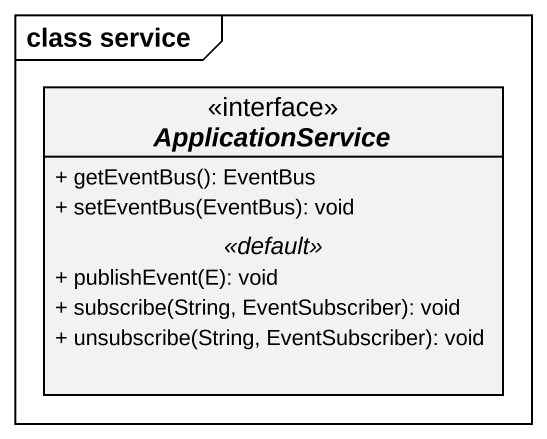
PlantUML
@startuml
mainframe class service
hide circle
hide empty members
skinparam classAttributeIconSize 0
interface ApplicationService {
  + getEventBus(): EventBus
  + setEventBus(EventBus): void
  .. <<default>> ..
  + publishEvent(E): void
  + subscribe(String, EventSubscriber): void
  + unsubscribe(String, EventSubscriber): void
}
@enduml
